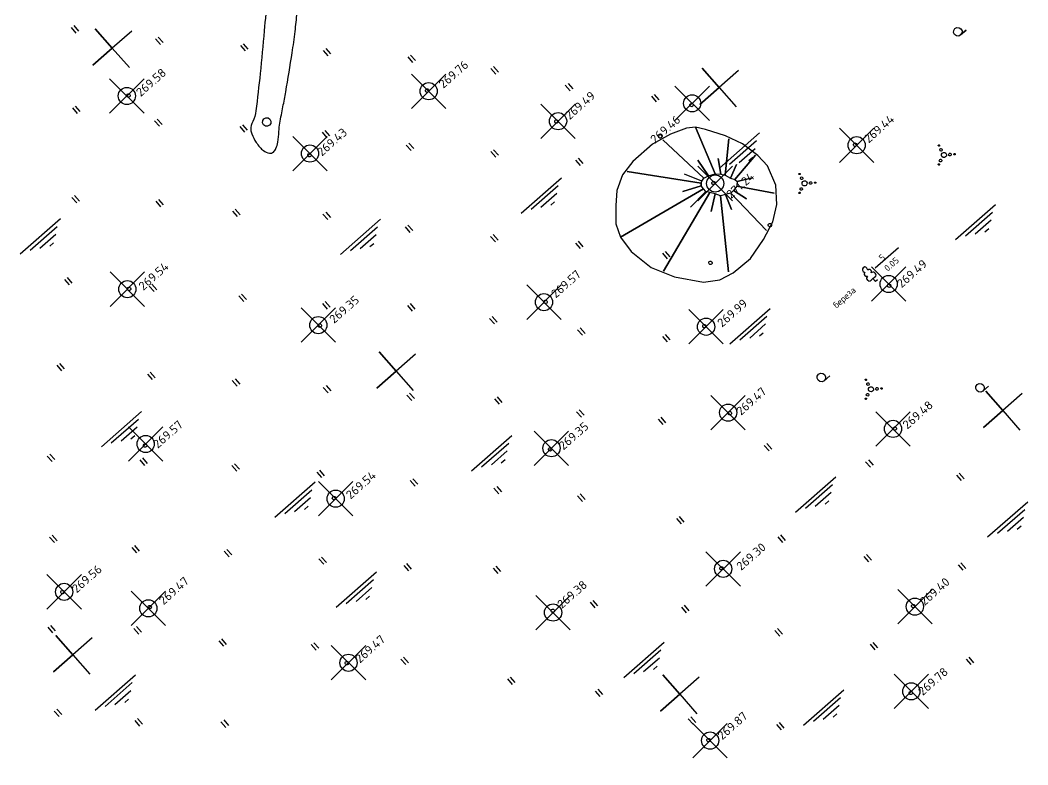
# Model space of a CAD drawing. Header units: metres. Extents: x 35735 to 36074, y 36133 to 36366.
# Drawn here: x 35952.4 to 36069.6, y 36132.7 to 36219.3 of the extents above; entities that cross this region are included whole.
import ezdxf

# ---------------------------------------------------------------- set-up
doc = ezdxf.new("R2010")
doc.units = ezdxf.units.M
doc.header["$LTSCALE"] = 5
doc.header["$PDMODE"] = 35
doc.header["$PDSIZE"] = 2
doc.layers.add('Рельеф', color=7, linetype='Continuous')
doc.layers.add('Точки-рельеф', color=7, linetype='Continuous')
doc.layers.add('Структурные линии', color=97, linetype='Continuous', lineweight=30)
doc.styles.get("Standard").update_dxf_attribs({"font": 'simplex.shx'})

msp = doc.modelspace()

# ---------------------------------------------------------------- linework, layer by layer
at = {"layer": 'Рельеф', "color": 7}
for p, q in [((36033.22, 36201.42), (36030.92, 36206.82)), ((36030.92, 36206.82), (36033.22, 36201.42)), ((36031.89, 36200.91), (36027.12, 36205.36)), ((36027.12, 36205.36), (36031.89, 36200.91)), ((36034.38, 36201.26), (36034.81, 36205.46)), ((36034.81, 36205.46), (36034.38, 36201.26)), ((36035.5, 36200.73), (36037.88, 36203.58)), ((36037.88, 36203.58), (36035.5, 36200.73)), ((36032.42, 36201.17), (36031.19, 36202.98)), ((36031.19, 36202.98), (36032.42, 36201.17)), ((36033.87, 36201.38), (36033.55, 36203.18)), ((36033.55, 36203.18), (36033.87, 36201.38)), ((36035, 36200.9), (36035.67, 36202.5)), ((36035.67, 36202.5), (36035, 36200.9)), ((36031.58, 36200.33), (36022.98, 36201.68)), ((36022.98, 36201.68), (36031.58, 36200.33)), ((36031.65, 36200.55), (36029.65, 36201.38)), ((36031.89, 36200.91), (36032.42, 36201.17)), ((36032.42, 36201.17), (36033.22, 36201.42)), ((36033.22, 36201.42), (36033.87, 36201.38)), ((36033.87, 36201.38), (36034.38, 36201.26)), ((36034.38, 36201.26), (36035, 36200.9)), ((36031.56, 36200.01), (36029.46, 36199.34)), ((36029.46, 36199.34), (36031.56, 36200.01)), ((36031.56, 36200.01), (36031.58, 36200.33)), ((36031.86, 36199.67), (36031.56, 36200.01)), ((36031.58, 36200.33), (36031.65, 36200.55)), ((36031.65, 36200.55), (36031.89, 36200.91)), ((36035, 36200.9), (36035.5, 36200.73)), ((36035.5, 36200.73), (36035.76, 36200.5)), ((36035.76, 36200.5), (36035.72, 36199.96)), ((36035.76, 36200.5), (36037.35, 36200.88)), ((36037.35, 36200.88), (36035.76, 36200.5)), ((36031.86, 36199.67), (36022.19, 36194.02)), ((36022.19, 36194.02), (36031.86, 36199.67)), ((36032.59, 36199.24), (36027.21, 36190.09)), ((36027.21, 36190.09), (36032.59, 36199.24)), ((36032.14, 36199.35), (36030.34, 36197.52)), ((36030.34, 36197.52), (36032.14, 36199.35)), ((36032.14, 36199.35), (36031.86, 36199.67)), ((36032.59, 36199.24), (36032.14, 36199.35)), ((36033.2, 36199.07), (36032.59, 36199.24)), ((36033.2, 36199.07), (36032.75, 36197.04)), ((36032.75, 36197.04), (36033.2, 36199.07)), ((36033.84, 36198.86), (36033.2, 36199.07)), ((36034.39, 36198.99), (36033.84, 36198.86)), ((36033.84, 36198.86), (36034.75, 36190.01)), ((36034.75, 36190.01), (36033.84, 36198.86)), ((36035.02, 36199.14), (36034.39, 36198.99)), ((36034.39, 36198.99), (36035.09, 36197.27)), ((36035.09, 36197.27), (36034.39, 36198.99)), ((36035.34, 36199.47), (36035.02, 36199.14)), ((36035.02, 36199.14), (36039.18, 36194.81)), ((36039.18, 36194.81), (36035.02, 36199.14)), ((36035.72, 36199.96), (36035.34, 36199.47)), ((36035.34, 36199.47), (36036.85, 36198.5)), ((36036.85, 36198.5), (36035.34, 36199.47)), ((36035.72, 36199.96), (36040.08, 36199.16)), ((36040.08, 36199.16), (36035.72, 36199.96))]:
    msp.add_line(p, q, dxfattribs=at)
at = {"layer": 'Рельеф', "color": 7, "flags": 128}
for points in [[(35958.32, 36218.42), (35958.88, 36217.78)], [(35958.63, 36218.64), (35959.19, 36218)], [(35965.36, 36218), (35963.11, 36216.02), (35961.13, 36218.27), (35963.11, 36216.02), (35960.86, 36214.04), (35963.11, 36216.02), (35965.09, 36213.77)], [(36061.79, 36218.25), (36061.91, 36218.02), (36061.89, 36217.76), (36061.75, 36217.55), (36062.39, 36218.11), (36061.75, 36217.55), (36061.52, 36217.43), (36061.26, 36217.45), (36061.04, 36217.59), (36060.93, 36217.83), (36060.94, 36218.08), (36061.09, 36218.3), (36061.32, 36218.41), (36061.58, 36218.4), (36061.79, 36218.25)], [(35968.14, 36217.09), (35968.7, 36216.45)], [(35968.45, 36217.31), (35969.01, 36216.67)], [(35978.31, 36216.54), (35978.87, 36215.91)], [(35978, 36216.32), (35978.56, 36215.69)], [(35987.61, 36215.76), (35988.17, 36215.12)], [(35987.93, 36215.98), (35988.49, 36215.34)], [(35997.47, 36215), (35998.03, 36214.36)], [(35997.79, 36215.22), (35998.35, 36214.58)], [(36007.14, 36213.65), (36007.7, 36213.01)], [(36007.45, 36213.87), (36008.01, 36213.23)], [(36035.93, 36213.42), (36033.67, 36211.44), (36031.69, 36213.69), (36033.67, 36211.44), (36031.42, 36209.46), (36033.67, 36211.44), (36035.65, 36209.18)], [(36016.1, 36211.92), (36016.66, 36211.28)], [(35965.14, 36210.63), (35965.19, 36210.54), (35965.18, 36210.43), (35965.12, 36210.35), (35965.03, 36210.3), (35964.93, 36210.31), (35964.84, 36210.36), (35964.8, 36210.46), (35964.8, 36210.56), (35964.86, 36210.65), (35964.95, 36210.69), (35965.06, 36210.69), (35965.14, 36210.63)], [(35999.86, 36211.21), (35999.91, 36211.12), (35999.9, 36211.01), (35999.84, 36210.93), (35999.75, 36210.88), (35999.65, 36210.89), (35999.56, 36210.95), (35999.52, 36211.04), (35999.52, 36211.14), (35999.58, 36211.23), (35999.67, 36211.27), (35999.78, 36211.27), (35999.86, 36211.21)], [(36015.78, 36211.7), (36016.34, 36211.06)], [(36026.11, 36210.64), (36026.67, 36210)], [(36025.79, 36210.42), (36026.36, 36209.78)], [(36030.62, 36209.54), (36030.66, 36209.45), (36030.66, 36209.34), (36030.6, 36209.26), (36030.51, 36209.21), (36030.4, 36209.22), (36030.32, 36209.28), (36030.27, 36209.37), (36030.28, 36209.47), (36030.34, 36209.56), (36030.43, 36209.6), (36030.53, 36209.6), (36030.62, 36209.54)], [(35958.46, 36209.06), (35959.02, 36208.43)], [(35958.77, 36209.28), (35959.34, 36208.65)], [(35968.02, 36207.56), (35968.58, 36206.93)], [(35968.34, 36207.78), (35968.9, 36207.15)], [(35978.23, 36207.11), (35978.79, 36206.47)], [(35981.44, 36207.76), (35981.56, 36207.53), (35981.54, 36207.27), (35981.4, 36207.05), (35981.17, 36206.94), (35980.91, 36206.95), (35980.69, 36207.1), (35980.58, 36207.33), (35980.6, 36207.59), (35980.74, 36207.8), (35980.97, 36207.92), (35981.23, 36207.9), (35981.44, 36207.76)], [(36014.9, 36207.62), (36014.94, 36207.52), (36014.94, 36207.42), (36014.88, 36207.33), (36014.79, 36207.29), (36014.68, 36207.29), (36014.6, 36207.35), (36014.55, 36207.45), (36014.56, 36207.55), (36014.61, 36207.63), (36014.71, 36207.68), (36014.81, 36207.67), (36014.9, 36207.62)], [(35977.92, 36206.89), (35978.48, 36206.25)], [(35987.5, 36206.24), (35988.06, 36205.6)], [(35987.81, 36206.46), (35988.37, 36205.82)], [(36026.98, 36205.89), (36027.02, 36205.8), (36027.01, 36205.7), (36026.96, 36205.61), (36026.86, 36205.56), (36026.76, 36205.57), (36026.67, 36205.63), (36026.63, 36205.72), (36026.64, 36205.82), (36026.69, 36205.91), (36026.79, 36205.96), (36026.89, 36205.95), (36026.98, 36205.89)], [(36033.7, 36202.07), (36038.38, 36206.17)], [(35997.28, 36204.75), (35997.84, 36204.12)], [(35997.59, 36204.97), (35998.15, 36204.34)], [(36034.86, 36202.51), (36038.01, 36205.27)], [(36049.62, 36204.93), (36049.67, 36204.83), (36049.66, 36204.73), (36049.6, 36204.64), (36049.51, 36204.6), (36049.41, 36204.6), (36049.32, 36204.66), (36049.28, 36204.75), (36049.28, 36204.86), (36049.34, 36204.94), (36049.43, 36204.99), (36049.54, 36204.98), (36049.62, 36204.93)], [(36059.29, 36204.75), (36059.31, 36204.71), (36059.3, 36204.67), (36059.28, 36204.63), (36059.24, 36204.61), (36059.2, 36204.62), (36059.17, 36204.64), (36059.15, 36204.68), (36059.15, 36204.72), (36059.18, 36204.75), (36059.21, 36204.77), (36059.25, 36204.77), (36059.29, 36204.75)], [(35986.18, 36203.7), (35986.22, 36203.61), (35986.22, 36203.5), (35986.16, 36203.42), (35986.07, 36203.37), (35985.96, 36203.38), (35985.88, 36203.44), (35985.83, 36203.53), (35985.84, 36203.63), (35985.89, 36203.72), (35985.99, 36203.76), (35986.09, 36203.76), (35986.18, 36203.7)], [(36007.14, 36203.99), (36007.7, 36203.35)], [(36007.45, 36204.21), (36008.01, 36203.57)], [(36036, 36202.74), (36037.85, 36204.36)], [(36059.58, 36204.29), (36059.61, 36204.23), (36059.61, 36204.15), (36059.56, 36204.08), (36059.5, 36204.05), (36059.42, 36204.05), (36059.35, 36204.1), (36059.32, 36204.17), (36059.32, 36204.24), (36059.37, 36204.31), (36059.44, 36204.34), (36059.51, 36204.34), (36059.58, 36204.29)], [(36060.03, 36203.79), (36060.1, 36203.65), (36060.09, 36203.5), (36060, 36203.37), (36059.86, 36203.3), (36059.71, 36203.31), (36059.58, 36203.4), (36059.51, 36203.53), (36059.52, 36203.69), (36059.6, 36203.82), (36059.74, 36203.89), (36059.9, 36203.88), (36060.03, 36203.79)], [(36060.62, 36203.75), (36060.65, 36203.68), (36060.65, 36203.6), (36060.6, 36203.54), (36060.53, 36203.5), (36060.46, 36203.51), (36060.39, 36203.55), (36060.36, 36203.62), (36060.36, 36203.7), (36060.4, 36203.76), (36060.47, 36203.8), (36060.55, 36203.79), (36060.62, 36203.75)], [(36061.11, 36203.74), (36061.13, 36203.7), (36061.12, 36203.66), (36061.1, 36203.62), (36061.06, 36203.6), (36061.02, 36203.61), (36060.99, 36203.63), (36060.97, 36203.67), (36060.97, 36203.71), (36060.99, 36203.74), (36061.03, 36203.76), (36061.07, 36203.76), (36061.11, 36203.74)], [(36016.95, 36203.01), (36017.51, 36202.37)], [(36017.27, 36203.23), (36017.83, 36202.59)], [(36037.14, 36202.97), (36037.58, 36203.35)], [(36059.28, 36202.54), (36059.3, 36202.51), (36059.3, 36202.46), (36059.27, 36202.43), (36059.24, 36202.41), (36059.2, 36202.41), (36059.16, 36202.44), (36059.14, 36202.47), (36059.15, 36202.52), (36059.17, 36202.55), (36059.21, 36202.57), (36059.25, 36202.57), (36059.28, 36202.54)], [(36059.53, 36203.05), (36059.57, 36202.98), (36059.56, 36202.9), (36059.52, 36202.84), (36059.45, 36202.8), (36059.37, 36202.81), (36059.31, 36202.85), (36059.27, 36202.92), (36059.28, 36203), (36059.32, 36203.06), (36059.39, 36203.1), (36059.47, 36203.09), (36059.53, 36203.05)], [(36043.09, 36201.44), (36043.11, 36201.4), (36043.1, 36201.36), (36043.08, 36201.33), (36043.04, 36201.31), (36043, 36201.31), (36042.97, 36201.33), (36042.95, 36201.37), (36042.95, 36201.41), (36042.97, 36201.45), (36043.01, 36201.46), (36043.05, 36201.46), (36043.09, 36201.44)], [(36010.65, 36196.84), (36015.33, 36200.95)], [(36011.81, 36197.28), (36014.96, 36200.05)], [(36033.17, 36200.47), (36033.21, 36200.38), (36033.21, 36200.28), (36033.15, 36200.19), (36033.06, 36200.15), (36032.95, 36200.15), (36032.87, 36200.21), (36032.82, 36200.3), (36032.83, 36200.41), (36032.88, 36200.49), (36032.98, 36200.54), (36033.08, 36200.53), (36033.17, 36200.47)], [(36043.38, 36200.99), (36043.41, 36200.92), (36043.41, 36200.84), (36043.36, 36200.78), (36043.29, 36200.74), (36043.22, 36200.75), (36043.15, 36200.79), (36043.12, 36200.86), (36043.12, 36200.94), (36043.17, 36201), (36043.23, 36201.04), (36043.31, 36201.03), (36043.38, 36200.99)], [(36043.83, 36200.48), (36043.89, 36200.34), (36043.88, 36200.19), (36043.8, 36200.06), (36043.66, 36199.99), (36043.5, 36200), (36043.37, 36200.09), (36043.31, 36200.23), (36043.32, 36200.38), (36043.4, 36200.51), (36043.54, 36200.58), (36043.7, 36200.57), (36043.83, 36200.48)], [(36044.41, 36200.44), (36044.45, 36200.37), (36044.44, 36200.29), (36044.4, 36200.23), (36044.33, 36200.2), (36044.25, 36200.2), (36044.19, 36200.24), (36044.15, 36200.31), (36044.16, 36200.39), (36044.2, 36200.46), (36044.27, 36200.49), (36044.35, 36200.48), (36044.41, 36200.44)], [(36044.91, 36200.43), (36044.92, 36200.39), (36044.92, 36200.35), (36044.9, 36200.31), (36044.86, 36200.3), (36044.82, 36200.3), (36044.79, 36200.32), (36044.77, 36200.36), (36044.77, 36200.4), (36044.79, 36200.43), (36044.83, 36200.45), (36044.87, 36200.45), (36044.91, 36200.43)], [(35958.73, 36198.88), (35959.29, 36198.24)], [(36012.95, 36197.51), (36014.8, 36199.14)], [(36043.08, 36199.23), (36043.1, 36199.2), (36043.09, 36199.16), (36043.07, 36199.12), (36043.03, 36199.1), (36042.99, 36199.11), (36042.96, 36199.13), (36042.94, 36199.17), (36042.94, 36199.21), (36042.97, 36199.24), (36043, 36199.26), (36043.04, 36199.26), (36043.08, 36199.23)], [(36043.33, 36199.74), (36043.37, 36199.67), (36043.36, 36199.6), (36043.32, 36199.53), (36043.25, 36199.5), (36043.17, 36199.5), (36043.11, 36199.54), (36043.07, 36199.61), (36043.08, 36199.69), (36043.12, 36199.76), (36043.19, 36199.79), (36043.27, 36199.79), (36043.33, 36199.74)], [(35958.41, 36198.66), (35958.97, 36198.02)], [(35968.16, 36198.21), (35968.72, 36197.57)], [(35968.48, 36198.43), (35969.04, 36197.79)], [(36014.1, 36197.75), (36014.53, 36198.13)], [(36061.14, 36193.75), (36065.81, 36197.85)], [(35977.08, 36197.07), (35977.64, 36196.43)], [(35977.4, 36197.29), (35977.96, 36196.65)], [(35987.6, 36196.73), (35988.16, 36196.09)], [(35987.92, 36196.95), (35988.48, 36196.31)], [(36062.3, 36194.18), (36065.45, 36196.95)], [(35952.39, 36192.09), (35957.07, 36196.19)], [(35989.63, 36192.03), (35994.31, 36196.14)], [(35997.48, 36195.45), (35998.04, 36194.81)], [(36039.72, 36195.58), (36039.77, 36195.48), (36039.76, 36195.38), (36039.7, 36195.29), (36039.61, 36195.25), (36039.51, 36195.25), (36039.42, 36195.31), (36039.37, 36195.41), (36039.38, 36195.51), (36039.44, 36195.59), (36039.53, 36195.64), (36039.63, 36195.63), (36039.72, 36195.58)], [(36063.44, 36194.42), (36065.29, 36196.04)], [(35953.55, 36192.53), (35956.7, 36195.29)], [(35954.69, 36192.76), (35956.54, 36194.38)], [(35990.79, 36192.47), (35993.94, 36195.24)], [(35991.93, 36192.7), (35993.78, 36194.33)], [(35997.16, 36195.23), (35997.72, 36194.59)], [(36007.41, 36194.33), (36007.97, 36193.7)], [(36064.58, 36194.65), (36065.02, 36195.03)], [(35955.83, 36192.99), (35956.27, 36193.37)], [(35993.07, 36192.94), (35993.51, 36193.32)], [(36007.09, 36194.11), (36007.65, 36193.48)], [(36016.95, 36193.35), (36017.51, 36192.71)], [(36017.27, 36193.57), (36017.83, 36192.93)], [(36027.07, 36192.16), (36027.63, 36191.52)], [(36027.38, 36192.38), (36027.94, 36191.74)], [(36051.8, 36190.47), (36054.51, 36192.85)], [(36032.81, 36191.18), (36032.85, 36191.09), (36032.85, 36190.99), (36032.79, 36190.9), (36032.7, 36190.86), (36032.59, 36190.86), (36032.51, 36190.92), (36032.46, 36191.01), (36032.47, 36191.12), (36032.52, 36191.2), (36032.62, 36191.25), (36032.72, 36191.24), (36032.81, 36191.18)], [(36052.07, 36189.08), (36051.84, 36188.88), (36051.54, 36189.22), (36051.74, 36189.39), (36051.87, 36189.51), (36051.94, 36189.64), (36051.89, 36189.75), (36051.82, 36189.84), (36051.73, 36189.93), (36051.64, 36189.97), (36051.52, 36189.98), (36051.36, 36189.87), (36051.37, 36190.03), (36051.33, 36190.15), (36051.21, 36190.26), (36051.09, 36190.28), (36050.95, 36190.21), (36050.85, 36190.42), (36050.8, 36190.48), (36050.73, 36190.54), (36050.59, 36190.58), (36050.42, 36190.49), (36050.32, 36190.34), (36050.34, 36190.18), (36050.37, 36190.11), (36050.42, 36190.06), (36050.62, 36189.92), (36050.54, 36189.79), (36050.55, 36189.68), (36050.61, 36189.58), (36050.72, 36189.5), (36050.92, 36189.49), (36050.79, 36189.32), (36050.82, 36189.21), (36050.85, 36189.14), (36050.9, 36189.05), (36051, 36188.98), (36051.08, 36188.92), (36051.23, 36188.95), (36051.33, 36189.03), (36051.54, 36189.22)], [(35957.54, 36189.12), (35958.1, 36188.48)], [(35957.54, 36189.12), (35958.1, 36188.48)], [(35957.85, 36189.34), (35958.41, 36188.7)], [(35957.85, 36189.34), (35958.41, 36188.7)], [(35967.4, 36188.35), (35967.96, 36187.71)], [(35967.71, 36188.57), (35968.27, 36187.93)], [(36053.57, 36188.53), (36053.62, 36188.43), (36053.61, 36188.33), (36053.56, 36188.24), (36053.46, 36188.2), (36053.36, 36188.21), (36053.27, 36188.26), (36053.23, 36188.36), (36053.23, 36188.46), (36053.29, 36188.55), (36053.38, 36188.59), (36053.49, 36188.58), (36053.57, 36188.53)], [(35965.21, 36188.16), (35965.26, 36188.06), (35965.25, 36187.96), (35965.19, 36187.88), (35965.1, 36187.83), (35964.99, 36187.84), (35964.91, 36187.89), (35964.86, 36187.99), (35964.87, 36188.09), (35964.93, 36188.18), (35965.02, 36188.22), (35965.12, 36188.21), (35965.21, 36188.16)], [(35977.83, 36187.2), (35978.39, 36186.57)], [(35978.14, 36187.42), (35978.7, 36186.79)], [(35987.55, 36186.32), (35988.11, 36185.68)], [(35987.87, 36186.54), (35988.43, 36185.9)], [(35997.42, 36186.09), (35997.98, 36185.45)], [(35997.73, 36186.31), (35998.29, 36185.67)], [(36013.64, 36186.65), (36013.69, 36186.56), (36013.68, 36186.45), (36013.63, 36186.37), (36013.53, 36186.32), (36013.43, 36186.33), (36013.34, 36186.38), (36013.3, 36186.48), (36013.3, 36186.58), (36013.36, 36186.67), (36013.45, 36186.71), (36013.56, 36186.71), (36013.64, 36186.65)], [(36007.29, 36184.81), (36007.85, 36184.17)], [(36034.92, 36181.64), (36039.59, 36185.75)], [(36036.08, 36182.08), (36039.23, 36184.85)], [(35987.4, 36183.88), (35987.44, 36183.79), (35987.44, 36183.68), (35987.38, 36183.6), (35987.29, 36183.55), (35987.18, 36183.56), (35987.1, 36183.62), (35987.05, 36183.71), (35987.06, 36183.81), (35987.12, 36183.9), (35987.21, 36183.95), (35987.31, 36183.94), (35987.4, 36183.88)], [(36006.98, 36184.59), (36007.54, 36183.95)], [(36032.11, 36183.81), (36032.16, 36183.72), (36032.15, 36183.62), (36032.09, 36183.53), (36032, 36183.49), (36031.9, 36183.49), (36031.81, 36183.55), (36031.76, 36183.64), (36031.77, 36183.75), (36031.83, 36183.83), (36031.92, 36183.88), (36032.02, 36183.87), (36032.11, 36183.81)], [(36037.22, 36182.31), (36039.07, 36183.94)], [(36017.21, 36183.27), (36017.77, 36182.63)], [(36017.52, 36183.49), (36018.08, 36182.85)], [(36027.07, 36182.5), (36027.63, 36181.86)], [(36027.38, 36182.72), (36027.94, 36182.08)], [(36038.36, 36182.55), (36038.8, 36182.93)], [(35998.35, 36180.43), (35996.1, 36178.45), (35994.12, 36180.7), (35996.1, 36178.45), (35993.85, 36176.47), (35996.1, 36178.45), (35998.08, 36176.19)], [(35956.64, 36179.14), (35957.2, 36178.5)], [(35956.96, 36179.36), (35957.52, 36178.72)], [(35967.2, 36178.11), (35967.76, 36177.47)], [(35967.52, 36178.33), (35968.08, 36177.69)], [(36045.92, 36178.05), (36046.04, 36177.81), (36046.02, 36177.56), (36045.87, 36177.34), (36046.52, 36177.91), (36045.87, 36177.34), (36045.64, 36177.23), (36045.38, 36177.24), (36045.17, 36177.39), (36045.05, 36177.62), (36045.07, 36177.88), (36045.21, 36178.09), (36045.45, 36178.21), (36045.71, 36178.19), (36045.92, 36178.05)], [(35977.06, 36177.35), (35977.62, 36176.71)], [(35977.38, 36177.57), (35977.94, 36176.93)], [(35987.64, 36176.56), (35988.2, 36175.93)], [(35987.96, 36176.78), (35988.52, 36176.15)], [(36050.8, 36177.5), (36050.82, 36177.46), (36050.81, 36177.42), (36050.79, 36177.39), (36050.75, 36177.37), (36050.71, 36177.37), (36050.68, 36177.4), (36050.66, 36177.43), (36050.66, 36177.47), (36050.69, 36177.51), (36050.72, 36177.53), (36050.76, 36177.52), (36050.8, 36177.5)], [(36051.09, 36177.05), (36051.12, 36176.98), (36051.12, 36176.9), (36051.07, 36176.84), (36051, 36176.8), (36050.93, 36176.81), (36050.86, 36176.85), (36050.83, 36176.92), (36050.83, 36177), (36050.88, 36177.06), (36050.95, 36177.1), (36051.02, 36177.09), (36051.09, 36177.05)], [(36051.54, 36176.55), (36051.61, 36176.41), (36051.6, 36176.25), (36051.51, 36176.12), (36051.37, 36176.05), (36051.22, 36176.07), (36051.09, 36176.15), (36051.02, 36176.29), (36051.03, 36176.45), (36051.11, 36176.57), (36051.25, 36176.64), (36051.41, 36176.63), (36051.54, 36176.55)], [(36052.13, 36176.51), (36052.16, 36176.44), (36052.16, 36176.36), (36052.11, 36176.29), (36052.04, 36176.26), (36051.96, 36176.26), (36051.9, 36176.31), (36051.87, 36176.38), (36051.87, 36176.45), (36051.91, 36176.52), (36051.98, 36176.55), (36052.06, 36176.55), (36052.13, 36176.51)], [(36064.37, 36176.85), (36064.49, 36176.62), (36064.47, 36176.36), (36064.33, 36176.14), (36064.97, 36176.71), (36064.33, 36176.14), (36064.09, 36176.03), (36063.84, 36176.04), (36063.62, 36176.19), (36063.51, 36176.42), (36063.52, 36176.68), (36063.67, 36176.89), (36063.9, 36177.01), (36064.16, 36176.99), (36064.37, 36176.85)], [(35997.37, 36175.68), (35997.93, 36175.04)], [(35997.68, 36175.9), (35998.24, 36175.26)], [(36007.85, 36175.46), (36008.41, 36174.82)], [(36051.04, 36175.81), (36051.08, 36175.74), (36051.07, 36175.66), (36051.03, 36175.6), (36050.96, 36175.56), (36050.88, 36175.57), (36050.82, 36175.61), (36050.78, 36175.68), (36050.79, 36175.76), (36050.83, 36175.82), (36050.9, 36175.86), (36050.98, 36175.85), (36051.04, 36175.81)], [(36052.62, 36176.49), (36052.64, 36176.45), (36052.63, 36176.41), (36052.61, 36176.38), (36052.57, 36176.36), (36052.53, 36176.36), (36052.5, 36176.39), (36052.48, 36176.42), (36052.48, 36176.46), (36052.5, 36176.5), (36052.54, 36176.52), (36052.58, 36176.51), (36052.62, 36176.49)], [(36068.92, 36175.85), (36066.66, 36173.87), (36064.68, 36176.12), (36066.66, 36173.87), (36064.41, 36171.89), (36066.66, 36173.87), (36068.64, 36171.61)], [(36007.53, 36175.24), (36008.09, 36174.6)], [(36050.79, 36175.3), (36050.81, 36175.26), (36050.81, 36175.22), (36050.78, 36175.19), (36050.75, 36175.17), (36050.7, 36175.17), (36050.67, 36175.19), (36050.65, 36175.23), (36050.65, 36175.27), (36050.68, 36175.31), (36050.71, 36175.32), (36050.76, 36175.32), (36050.79, 36175.3)], [(35961.84, 36169.67), (35966.51, 36173.78)], [(36017.09, 36173.74), (36017.65, 36173.1)], [(36017.41, 36173.96), (36017.97, 36173.32)], [(36026.88, 36173.1), (36027.44, 36172.46)], [(36035.05, 36173.7), (36035.1, 36173.6), (36035.09, 36173.5), (36035.03, 36173.42), (36034.94, 36173.37), (36034.84, 36173.38), (36034.75, 36173.43), (36034.71, 36173.53), (36034.71, 36173.63), (36034.77, 36173.72), (36034.86, 36173.76), (36034.97, 36173.76), (36035.05, 36173.7)], [(35962.99, 36170.11), (35966.15, 36172.88)], [(35964.14, 36170.35), (35965.99, 36171.97)], [(36026.57, 36172.88), (36027.13, 36172.24)], [(36054.24, 36171.91), (36054.29, 36171.81), (36054.28, 36171.71), (36054.22, 36171.62), (36054.13, 36171.58), (36054.03, 36171.59), (36053.94, 36171.64), (36053.89, 36171.74), (36053.9, 36171.84), (36053.96, 36171.92), (36054.05, 36171.97), (36054.15, 36171.96), (36054.24, 36171.91)], [(35965.28, 36170.58), (35965.71, 36170.96)], [(36004.89, 36166.88), (36009.57, 36170.98)], [(35967.08, 36169.93), (35967.13, 36169.84), (35967.12, 36169.74), (35967.06, 36169.65), (35966.97, 36169.6), (35966.87, 36169.61), (35966.78, 36169.67), (35966.73, 36169.76), (35966.74, 36169.86), (35966.8, 36169.95), (35966.89, 36170), (35966.99, 36169.99), (35967.08, 36169.93)], [(36006.05, 36167.32), (36009.2, 36170.09)], [(36014.17, 36169.49), (36014.21, 36169.4), (36014.21, 36169.3), (36014.15, 36169.21), (36014.06, 36169.16), (36013.95, 36169.17), (36013.87, 36169.23), (36013.82, 36169.32), (36013.83, 36169.42), (36013.88, 36169.51), (36013.98, 36169.56), (36014.08, 36169.55), (36014.17, 36169.49)], [(36038.91, 36169.82), (36039.47, 36169.18)], [(36039.23, 36170.04), (36039.79, 36169.4)], [(35955.55, 36168.58), (35956.11, 36167.95)], [(35955.86, 36168.8), (35956.42, 36168.17)], [(35966.62, 36168.36), (35967.18, 36167.72)], [(36007.19, 36167.55), (36009.04, 36169.17)], [(35966.31, 36168.14), (35966.87, 36167.5)], [(35977.02, 36167.47), (35977.58, 36166.83)], [(35977.33, 36167.69), (35977.89, 36167.05)], [(36008.34, 36167.78), (36008.77, 36168.17)], [(36050.7, 36167.92), (36051.26, 36167.29)], [(36051.02, 36168.14), (36051.58, 36167.51)], [(35986.88, 36166.71), (35987.44, 36166.07)], [(35987.19, 36166.93), (35987.75, 36166.29)], [(36042.55, 36162.07), (36047.23, 36166.18)], [(36061.26, 36166.36), (36061.82, 36165.72)], [(36061.58, 36166.58), (36062.14, 36165.94)], [(35982.01, 36161.46), (35986.69, 36165.57)], [(35997.76, 36165.72), (35998.32, 36165.08)], [(35998.07, 36165.94), (35998.63, 36165.3)], [(36007.8, 36165.05), (36008.36, 36164.42)], [(36043.71, 36162.51), (36046.86, 36165.28)], [(35983.17, 36161.9), (35986.32, 36164.67)], [(35984.31, 36162.13), (35986.16, 36163.75)], [(35989.04, 36163.82), (35989.09, 36163.72), (35989.08, 36163.62), (35989.02, 36163.53), (35988.93, 36163.49), (35988.83, 36163.49), (35988.74, 36163.55), (35988.69, 36163.64), (35988.7, 36163.75), (35988.76, 36163.83), (35988.85, 36163.88), (35988.95, 36163.87), (35989.04, 36163.82)], [(36007.48, 36164.83), (36008.04, 36164.2)], [(36017.21, 36163.95), (36017.77, 36163.31)], [(36017.52, 36164.17), (36018.09, 36163.53)], [(36044.85, 36162.74), (36046.7, 36164.37)], [(35985.46, 36162.37), (35985.89, 36162.75)], [(36045.99, 36162.98), (36046.43, 36163.36)], [(36064.89, 36159.17), (36069.56, 36163.27)], [(36028.7, 36161.32), (36029.26, 36160.69)], [(36029.02, 36161.54), (36029.58, 36160.91)], [(36066.04, 36159.61), (36069.2, 36162.37)], [(36067.19, 36159.84), (36069.04, 36161.46)], [(36068.33, 36160.07), (36068.77, 36160.45)], [(35955.81, 36159.16), (35956.37, 36158.52)], [(35956.13, 36159.38), (35956.69, 36158.74)], [(36040.48, 36159.18), (36041.04, 36158.54)], [(36040.79, 36159.4), (36041.35, 36158.76)], [(35965.36, 36157.94), (35965.92, 36157.31)], [(35965.68, 36158.16), (35966.24, 36157.53)], [(35976.12, 36157.5), (35976.68, 36156.86)], [(35976.44, 36157.72), (35977, 36157.08)], [(35987.45, 36156.84), (35988.01, 36156.21)], [(36050.49, 36156.9), (36051.05, 36156.26)], [(36050.81, 36157.12), (36051.37, 36156.48)], [(35987.13, 36156.62), (35987.69, 36155.99)], [(35996.99, 36155.86), (35997.55, 36155.22)], [(35997.31, 36156.08), (35997.87, 36155.44)], [(36007.38, 36155.56), (36007.94, 36154.92)], [(36007.7, 36155.78), (36008.26, 36155.14)], [(36034.1, 36155.66), (36034.14, 36155.56), (36034.14, 36155.46), (36034.08, 36155.37), (36033.99, 36155.33), (36033.88, 36155.33), (36033.8, 36155.39), (36033.75, 36155.48), (36033.76, 36155.59), (36033.82, 36155.67), (36033.91, 36155.72), (36034.01, 36155.71), (36034.1, 36155.66)], [(36061.46, 36155.94), (36062.02, 36155.3)], [(36061.78, 36156.16), (36062.34, 36155.52)], [(35989.15, 36151.01), (35993.82, 36155.11)], [(35990.3, 36151.44), (35993.46, 36154.21)], [(35991.45, 36151.68), (35993.29, 36153.3)], [(35957.47, 36152.89), (35957.51, 36152.79), (35957.51, 36152.69), (35957.45, 36152.61), (35957.36, 36152.56), (35957.25, 36152.57), (35957.17, 36152.62), (35957.12, 36152.72), (35957.13, 36152.82), (35957.18, 36152.91), (35957.28, 36152.95), (35957.38, 36152.95), (35957.47, 36152.89)], [(35992.59, 36151.91), (35993.02, 36152.29)], [(35967.6, 36151.14), (35967.65, 36151.05), (35967.64, 36150.94), (35967.59, 36150.86), (35967.49, 36150.81), (35967.39, 36150.82), (35967.3, 36150.87), (35967.26, 36150.97), (35967.26, 36151.07), (35967.32, 36151.16), (35967.41, 36151.2), (35967.52, 36151.2), (35967.6, 36151.14)], [(36014.47, 36150.71), (36014.52, 36150.62), (36014.51, 36150.52), (36014.46, 36150.43), (36014.36, 36150.38), (36014.26, 36150.39), (36014.17, 36150.45), (36014.13, 36150.54), (36014.13, 36150.65), (36014.19, 36150.73), (36014.28, 36150.78), (36014.39, 36150.77), (36014.47, 36150.71)], [(36018.66, 36151.57), (36019.22, 36150.93)], [(36018.98, 36151.79), (36019.54, 36151.15)], [(36029.29, 36151), (36029.85, 36150.36)], [(36029.6, 36151.22), (36030.16, 36150.58)], [(36056.39, 36151.26), (36056.44, 36151.17), (36056.43, 36151.07), (36056.37, 36150.98), (36056.28, 36150.94), (36056.18, 36150.94), (36056.09, 36151), (36056.04, 36151.09), (36056.05, 36151.2), (36056.11, 36151.28), (36056.2, 36151.33), (36056.3, 36151.32), (36056.39, 36151.26)], [(35955.6, 36148.67), (35956.17, 36148.03)], [(35955.92, 36148.89), (35956.48, 36148.25)], [(35965.63, 36148.52), (35966.19, 36147.88)], [(35965.94, 36148.74), (35966.5, 36148.1)], [(36040.46, 36148.51), (36041.02, 36147.87)], [(35960.78, 36147.44), (35958.53, 36145.46), (35956.55, 36147.71), (35958.53, 36145.46), (35956.27, 36143.48), (35958.53, 36145.46), (35960.51, 36143.2)], [(35975.79, 36147.32), (35976.35, 36146.68)], [(36040.15, 36148.29), (36040.71, 36147.65)], [(35975.48, 36147.1), (35976.04, 36146.46)], [(35986.24, 36146.65), (35986.8, 36146.01)], [(35986.55, 36146.87), (35987.11, 36146.23)], [(36022.59, 36142.84), (36027.26, 36146.94)], [(36051.21, 36146.69), (36051.77, 36146.06)], [(36051.52, 36146.91), (36052.08, 36146.28)], [(35996.66, 36144.97), (35997.22, 36144.33)], [(35996.98, 36145.19), (35997.54, 36144.55)], [(36023.75, 36143.28), (36026.9, 36146.05)], [(36024.89, 36143.51), (36026.74, 36145.13)], [(36062.38, 36144.97), (36062.94, 36144.33)], [(36062.7, 36145.19), (36063.26, 36144.55)], [(35990.52, 36144.63), (35990.57, 36144.54), (35990.56, 36144.44), (35990.5, 36144.35), (35990.41, 36144.31), (35990.31, 36144.31), (35990.22, 36144.37), (35990.18, 36144.46), (35990.18, 36144.57), (35990.24, 36144.65), (35990.33, 36144.7), (35990.44, 36144.69), (35990.52, 36144.63)], [(36026.03, 36143.74), (36026.47, 36144.13)], [(35961.12, 36139.02), (35965.79, 36143.12)], [(36009.05, 36142.66), (36009.61, 36142.02)], [(36009.37, 36142.88), (36009.93, 36142.24)], [(36031.34, 36142.86), (36029.09, 36140.88), (36027.11, 36143.13), (36029.09, 36140.88), (36026.84, 36138.9), (36029.09, 36140.88), (36031.07, 36138.62)], [(35962.28, 36139.46), (35965.43, 36142.23)], [(36019.56, 36141.46), (36020.12, 36140.83)], [(36043.49, 36137.3), (36048.16, 36141.41)], [(35963.42, 36139.69), (35965.27, 36141.31)], [(35964.56, 36139.92), (35965, 36140.31)], [(36019.25, 36141.24), (36019.81, 36140.61)], [(36044.64, 36137.74), (36047.79, 36140.51)], [(36056.1, 36141.16), (36056.14, 36141.06), (36056.14, 36140.96), (36056.08, 36140.87), (36055.99, 36140.83), (36055.88, 36140.83), (36055.8, 36140.89), (36055.75, 36140.99), (36055.76, 36141.09), (36055.82, 36141.17), (36055.91, 36141.22), (36056.01, 36141.21), (36056.1, 36141.16)], [(35956.67, 36139.15), (35957.23, 36138.52)], [(36045.78, 36137.98), (36047.63, 36139.6)], [(35956.36, 36138.93), (35956.92, 36138.29)], [(35966.04, 36138.04), (35966.6, 36137.4)], [(35976.06, 36137.89), (35976.62, 36137.25)], [(36030.08, 36138.03), (36030.64, 36137.39)], [(36030.39, 36138.25), (36030.95, 36137.61)], [(36046.93, 36138.21), (36047.36, 36138.59)], [(35965.72, 36137.82), (35966.28, 36137.18)], [(35975.74, 36137.67), (35976.3, 36137.03)], [(36040.32, 36137.37), (36040.88, 36136.73)], [(36040.63, 36137.59), (36041.19, 36136.95)], [(36032.58, 36135.69), (36032.63, 36135.59), (36032.62, 36135.49), (36032.57, 36135.4), (36032.47, 36135.36), (36032.37, 36135.36), (36032.28, 36135.42), (36032.24, 36135.51), (36032.24, 36135.62), (36032.3, 36135.7), (36032.39, 36135.75), (36032.5, 36135.74), (36032.58, 36135.69)]]:
    msp.add_lwpolyline(points, dxfattribs=at)
at = {"layer": 'Структурные линии', "flags": 128}
msp.add_lwpolyline([(35981.45, 36226.03, -0.001939), (35980.77, 36218.02, -0.003698), (35980.3, 36213.09, -0.004183), (35979.81, 36208.74, -0.085071), (35979.43, 36207.47, 0.118153), (35979.22, 36206.53, 0.09727), (35979.32, 36206.04, 0.043823), (35979.84, 36205.06, 0.036659), (35980.27, 36204.5, 0.045322), (35980.68, 36204.1, 0.132627), (35981.38, 36203.8, 0.220114), (35981.84, 36203.94, 0.10382), (35982.14, 36204.35, 0.071225), (35982.36, 36205.07, 0.024341), (35982.48, 36206.32, -0.031052), (35982.59, 36207.3, -0.006166), (35982.95, 36209.2, 0.006749), (35983.28, 36210.94, 0.004716), (35984.02, 36215.49, 0.008676), (35984.36, 36217.97, 0.005484), (35984.6, 36220.14, 0.001314)], format="xyb", dxfattribs=at)
msp.add_lwpolyline([(36029.89, 36206.72), (36028, 36206.03), (36025.92, 36204.87), (36023.63, 36202.85), (36022.42, 36201.28), (36021.76, 36199.48), (36021.64, 36197.71), (36021.67, 36195.59), (36022.19, 36194.02), (36023.43, 36192.37), (36025.78, 36190.51), (36028.46, 36189.42), (36031.84, 36188.82), (36033.75, 36189.07), (36035.29, 36189.87), (36037.32, 36191.55), (36038.81, 36193.78), (36039.92, 36195.81), (36040.38, 36197.84), (36040.25, 36200.07), (36039.29, 36202.32), (36038.18, 36203.53), (36036.37, 36204.89), (36034.4, 36205.81), (36032.07, 36206.55), (36030.92, 36206.82), (36029.89, 36206.72)], dxfattribs=at)
msp.add_lwpolyline([(36031.56, 36200.01), (36031.58, 36200.33), (36031.65, 36200.55), (36031.89, 36200.91), (36032.42, 36201.17), (36033.22, 36201.42), (36033.87, 36201.38), (36034.38, 36201.26), (36035, 36200.9), (36035.5, 36200.73), (36035.76, 36200.5), (36035.72, 36199.96), (36035.34, 36199.47), (36035.02, 36199.14), (36034.39, 36198.99), (36033.84, 36198.86), (36033.2, 36199.07), (36032.59, 36199.24), (36032.14, 36199.35), (36031.86, 36199.67), (36031.56, 36200.01), (36031.58, 36200.33)], close=True, dxfattribs=at)
at = {"layer": 'Точки-рельеф', "color": 7}
for p in [(35964.8, 36210.46, 269.58), (35999.9, 36211.01, 269.76), (36030.53, 36209.6, 269.46), (36014.94, 36207.52, 269.49), (36049.66, 36204.73, 269.44), (35986.09, 36203.76, 269.43), (36033.21, 36200.28, 271.24), (35964.86, 36187.99, 269.54), (36053.38, 36188.59, 269.47), (36013.3, 36186.48, 269.57), (35987.06, 36183.81, 269.35), (36032.15, 36183.62, 269.99), (36034.71, 36173.63, 269.47), (36053.89, 36171.74, 269.48), (35966.99, 36169.99, 269.57), (36014.17, 36169.49, 269.35), (35989.08, 36163.62, 269.54), (36034.14, 36155.46, 269.3), (35957.51, 36152.79, 269.56), (35967.3, 36150.87, 269.47), (36014.36, 36150.38, 269.38), (36056.43, 36151.07, 269.4), (35990.57, 36144.54, 269.47), (36056.01, 36141.21, 269.78), (36032.62, 36135.49, 269.87)]:
    msp.add_point(p, dxfattribs=at)

# ---------------------------------------------------------------- texts
at = {"layer": 'Рельеф', "color": 7}
for s, height, p in [('269.76', 1, (36001.6, 36211.28)), ('269.58', 1, (35966.41, 36210.32)), ('269.49', 1, (36016.29, 36207.64)), ('269.46', 1, (36026.21, 36204.86)), ('269.44', 1, (36051.06, 36204.92)), ('269.43', 1, (35987.47, 36203.39)), ('271.24', 1, (36035.05, 36198.45)), ('  5', 0.75, (36051.89, 36190.55)), ('269.54', 1, (35966.71, 36187.78)), ('0.05', 0.75, (36053.26, 36190)), ('269.49', 1, (36054.88, 36188.08)), ('269.57', 1, (36014.67, 36186.89)), ('269.35', 1, (35988.89, 36183.93)), ('береза', 0.75, (36047.32, 36185.72)), ('269.99', 1, (36034, 36183.5)), ('269.47', 1, (36036.21, 36173.25)), ('269.48', 1, (36055.55, 36171.65)), ('269.57', 1, (35968.39, 36169.41)), ('269.35', 1, (36015.56, 36169.22)), ('269.54', 1, (35990.81, 36163.5)), ('269.30', 1, (36036.22, 36155.2)), ('269.56', 1, (35958.96, 36152.59)), ('269.47', 1, (35969.06, 36151.2)), ('269.40', 1, (36057.55, 36151.12)), ('269.38', 1, (36015.38, 36150.78)), ('269.47', 1, (35991.89, 36144.43)), ('269.78', 1, (36057.34, 36140.66)), ('269.87', 1, (36034.02, 36135.5))]:
    msp.add_text(s, height=height, rotation=41.2849, dxfattribs=at).set_placement(p)

doc.saveas('drawing.dxf')
